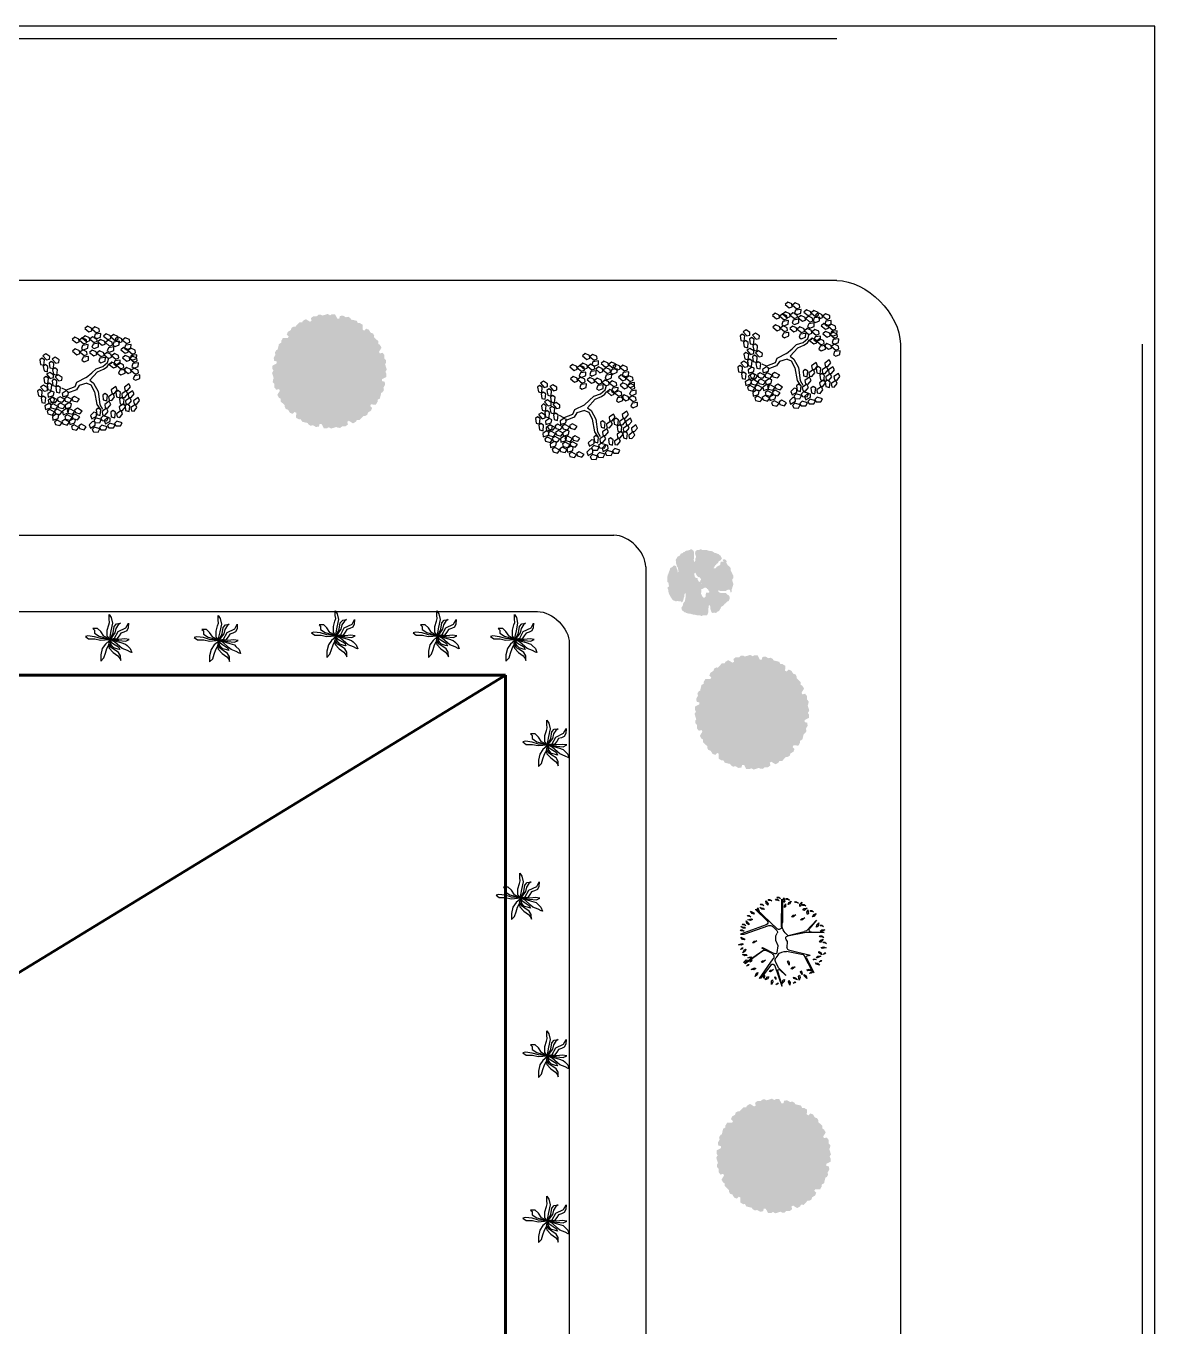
# Model space of a CAD drawing. Header units: millimetres. Extents: x -273369 to 399464, y -35443 to 194245.
# Drawn here: x -163103 to -145369, y 32116 to 52557 of the extents above; entities that cross this region are included whole.
import ezdxf

# ---------------------------------------------------------------- set-up
doc = ezdxf.new("R2010")
doc.units = ezdxf.units.MM
doc.linetypes.add('ACAD_ISO02W100', pattern=[15, 12, -3])
doc.layers.add('TREES', color=3, linetype='Continuous')

# ---------------------------------------------------------------- blocks, each defined once
blk = doc.blocks.new('R_TREE13')
at = {"layer": 'TREES', "color": 3}
for p, q in [((-577, 1185), (-609, 1159)), ((-575, 1160), (-577, 1185)), ((-331, 1155), (-407, 1192)), ((-407, 1192), (-341, 1098)), ((-390, 1229), (-343, 1279)), ((-377, 1278), (-390, 1229)), ((-345, 1304), (-377, 1278)), ((-343, 1279), (-345, 1304)), ((-197, 1314), (-209, 1201)), ((-209, 1201), (-182, 1170)), ((-164, 1237), (-197, 1314)), ((-182, 1170), (-164, 1237)), ((-18, 1279), (-61, 1330)), ((-61, 1330), (-45, 1241)), ((-45, 1241), (-16, 1223)), ((66, 1231), (-22, 1158)), ((-16, 1223), (-18, 1279)), ((36, 1153), (66, 1231)), ((171, 1185), (117, 1250)), ((117, 1250), (138, 1137)), ((174, 1116), (171, 1185)), ((282, 874), (269, 1263)), ((269, 1263), (269, 710)), ((359, 1276), (301, 1178)), ((314, 1138), (357, 1192)), ((357, 1192), (359, 1276)), ((497, 1186), (454, 1238)), ((454, 1238), (471, 1148)), ((499, 1130), (497, 1186)), ((-973, 812), (-925, 861)), ((-960, 860), (-973, 812)), ((-927, 886), (-960, 860)), ((-939, 940), (-948, 923)), ((-948, 923), (-425, 655)), ((-493, 719), (-939, 940)), ((-925, 861), (-927, 886)), ((-881, 876), (-886, 762)), ((-844, 801), (-881, 876)), ((-857, 733), (-844, 801)), ((-659, 1066), (-719, 1123)), ((-719, 1123), (-685, 1015)), ((-685, 1015), (-647, 998)), ((-647, 998), (-659, 1066)), ((-622, 1111), (-575, 1160)), ((-609, 1159), (-622, 1111)), ((-549, 1013), (-558, 945)), ((-558, 945), (-542, 926)), ((-531, 966), (-549, 1013)), ((-542, 926), (-531, 966)), ((-445, 1154), (-496, 1052)), ((-496, 1052), (-481, 1013)), ((-481, 1013), (-441, 1070)), ((-441, 1070), (-445, 1154)), ((-415, 833), (-435, 808)), ((-435, 808), (-428, 769)), ((-249, 180), (-415, 833)), ((-341, 1098), (-300, 1093)), ((-300, 1093), (-331, 1155)), ((-22, 1158), (-23, 1117)), ((-23, 1117), (36, 1153)), ((138, 1137), (174, 1116)), ((301, 1178), (314, 1138)), ((327, 719), (646, 1029)), ((646, 1029), (405, 821)), ((455, 1062), (436, 1025)), ((436, 1025), (505, 1034)), ((565, 1093), (455, 1062)), ((471, 1148), (499, 1130)), ((505, 1034), (565, 1093)), ((758, 949), (753, 908)), ((753, 908), (815, 940)), ((850, 1016), (758, 949)), ((815, 940), (850, 1016)), ((940, 887), (898, 939)), ((898, 939), (914, 849)), ((914, 849), (943, 832)), ((943, 832), (940, 887)), ((-1091, 529), (-1169, 498)), ((-1169, 498), (-1055, 484)), ((-1101, 391), (-1166, 444)), ((-1166, 444), (-1125, 338)), ((-1040, 708), (-1119, 736)), ((-1119, 736), (-1044, 651)), ((-1024, 511), (-1091, 529)), ((-1055, 484), (-1024, 511)), ((-1044, 651), (-1002, 651)), ((-1002, 651), (-1040, 708)), ((-998, 587), (-920, 539)), ((-931, 584), (-998, 587)), ((-888, 549), (-931, 584)), ((-920, 539), (-888, 549)), ((-886, 762), (-857, 733)), ((-401, 623), (-307, 119)), ((269, 710), (159, 141)), ((184, 161), (306, 655)), ((715, 670), (646, 579)), ((646, 579), (654, 538)), ((654, 538), (703, 587)), ((703, 587), (715, 670)), ((812, 401), (743, 310)), ((800, 318), (812, 401)), ((851, 781), (819, 755)), ((819, 755), (886, 735)), ((964, 764), (851, 781)), ((886, 735), (964, 764)), ((1012, 739), (943, 648)), ((943, 648), (951, 607)), ((951, 607), (1000, 656)), ((1000, 656), (1012, 739)), ((1082, 555), (1061, 519)), ((1061, 519), (1130, 523)), ((1121, 650), (1078, 702)), ((1078, 702), (1095, 612)), ((1194, 577), (1082, 555)), ((1095, 612), (1123, 595)), ((1123, 595), (1121, 650)), ((1130, 523), (1194, 577)), ((1208, 423), (1166, 475)), ((1166, 475), (1182, 385)), ((1211, 368), (1208, 423)), ((-1244, 227), (-1327, 220)), ((-1327, 220), (-1223, 173)), ((-1217, 43), (-1275, -18)), ((-1275, -18), (-1166, 15)), ((-1266, 317), (-1219, 367)), ((-1254, 366), (-1266, 317)), ((-1221, 391), (-1254, 366)), ((-1185, 189), (-1244, 227)), ((-1223, 173), (-1185, 189)), ((-1219, 367), (-1221, 391)), ((-1149, 53), (-1217, 43)), ((-1166, 15), (-1149, 53)), ((-1125, 338), (-1086, 323)), ((-1086, 323), (-1101, 391)), ((-861, -84), (-1032, 100)), ((-1032, 100), (-1019, 100)), ((-1019, 100), (-797, -126)), ((-770, 380), (-839, 289)), ((-839, 289), (-831, 248)), ((-831, 248), (-782, 297)), ((-782, 297), (-770, 380)), ((-639, 199), (-723, 193)), ((-723, 193), (-619, 146)), ((-581, 162), (-639, 199)), ((-619, 146), (-581, 162)), ((-5, 131), (-181, 127)), ((61, 100), (-5, 131)), ((96, 99), (130, 98)), ((743, 310), (751, 269)), ((751, 269), (800, 318)), ((1052, 80), (1032, 53)), ((1032, 53), (1087, 50)), ((1143, 87), (1052, 80)), ((1087, 50), (1143, 87)), ((1129, 204), (1120, 164)), ((1120, 164), (1184, 188)), ((1229, 259), (1129, 204)), ((1182, 385), (1211, 368)), ((1184, 188), (1229, 259)), ((1218, 62), (1184, 38)), ((1184, 38), (1249, 13)), ((1329, 37), (1218, 62)), ((1249, 13), (1329, 37)), ((1301, 150), (1259, 202)), ((1259, 202), (1275, 112)), ((1275, 112), (1303, 95)), ((1303, 95), (1301, 150)), ((-1359, -26), (-1337, -13)), ((-737, -234), (-1359, -26)), ((-1337, -13), (-855, -161)), ((-1308, -204), (-1260, -154)), ((-1295, -155), (-1308, -204)), ((-1234, -296), (-1307, -336)), ((-1307, -336), (-1193, -337)), ((-1262, -129), (-1295, -155)), ((-1260, -154), (-1262, -129)), ((-1165, -307), (-1234, -296)), ((-1193, -337), (-1165, -307)), ((-1099, -205), (-1149, -208)), ((-1149, -208), (-1088, -238)), ((-1124, -699), (-526, -285)), ((-717, -365), (-1108, -662)), ((-1065, -228), (-1099, -205)), ((-1088, -238), (-1065, -228)), ((-853, -283), (-922, -374)), ((-922, -374), (-914, -415)), ((-914, -415), (-865, -366)), ((-865, -366), (-853, -283)), ((-855, -161), (-849, -121)), ((-797, -126), (-603, -217)), ((-414, -147), (-494, -205)), ((-367, -324), (-269, -501)), ((-183, -615), (-366, -258)), ((-342, -168), (-337, -165)), ((-337, -165), (-133, -139)), ((-133, -139), (30, -206)), ((30, -206), (168, -206)), ((168, -206), (252, -166)), ((330, -180), (456, -303)), ((979, -799), (385, -163)), ((436, -38), (1280, -25)), ((1275, -4), (576, -8)), ((1276, -386), (1233, -334)), ((1233, -334), (1249, -424)), ((1281, -159), (1238, -107)), ((1238, -107), (1254, -197)), ((1254, -197), (1283, -215)), ((1280, -25), (1275, -4)), ((1278, -441), (1276, -386)), ((1283, -215), (1281, -159)), ((1348, -118), (1305, -66)), ((1305, -66), (1321, -156)), ((1321, -156), (1350, -173)), ((1350, -173), (1348, -118)), ((-1134, -454), (-1163, -532)), ((-1163, -532), (-1077, -458)), ((-1076, -416), (-1134, -454)), ((-1108, -662), (-1124, -699)), ((-1038, -554), (-1121, -567)), ((-1121, -567), (-1015, -607)), ((-1077, -458), (-1076, -416)), ((-1012, -770), (-1063, -836)), ((-978, -588), (-1038, -554)), ((-1015, -607), (-978, -588)), ((-945, -751), (-1012, -770)), ((-958, -791), (-945, -751)), ((-273, -578), (-678, -1139)), ((-647, -1139), (-250, -575)), ((-570, -525), (-639, -615)), ((-639, -615), (-631, -656)), ((-631, -656), (-582, -608)), ((-582, -608), (-570, -525)), ((-228, -577), (-198, -630)), ((-198, -630), (-183, -615)), ((24, -787), (-45, -878)), ((12, -870), (24, -787)), ((506, -499), (221, -1281)), ((225, -1166), (483, -418)), ((628, -471), (968, -824)), ((912, -713), (876, -733)), ((876, -733), (937, -764)), ((1020, -750), (912, -713)), ((937, -764), (1020, -750)), ((975, -562), (977, -631)), ((1010, -584), (975, -562)), ((977, -631), (1029, -697)), ((1029, -697), (1010, -584)), ((1094, -576), (1110, -666)), ((1136, -628), (1094, -576)), ((1141, -443), (1101, -452)), ((1101, -452), (1150, -500)), ((1110, -666), (1138, -683)), ((1138, -683), (1136, -628)), ((1233, -511), (1141, -443)), ((1150, -500), (1233, -511)), ((1249, -424), (1278, -441)), ((-1063, -836), (-958, -791)), ((-819, -815), (-857, -873)), ((-857, -873), (-851, -957)), ((-851, -957), (-803, -853)), ((-803, -853), (-819, -815)), ((-746, -1095), (-698, -1045)), ((-733, -1046), (-746, -1095)), ((-700, -1021), (-733, -1046)), ((-698, -1045), (-700, -1021)), ((-678, -1139), (-647, -1139)), ((-636, -1194), (-559, -1109)), ((-616, -1112), (-636, -1194)), ((-594, -951), (-625, -991)), ((-625, -991), (-562, -965)), ((-563, -1068), (-616, -1112)), ((-554, -941), (-594, -951)), ((-559, -1109), (-563, -1068)), ((-562, -965), (-554, -941)), ((-473, -944), (-504, -990)), ((-504, -990), (-500, -1057)), ((-500, -1057), (-461, -975)), ((-461, -975), (-473, -944)), ((-422, -1075), (-433, -1144)), ((-433, -1144), (-394, -1218)), ((-391, -1104), (-422, -1075)), ((-394, -1218), (-391, -1104)), ((-294, -1140), (-340, -1210)), ((-340, -1210), (-239, -1157)), ((-229, -1117), (-294, -1140)), ((-239, -1157), (-229, -1117)), ((-45, -878), (-37, -919)), ((-37, -919), (12, -870)), ((47, -1151), (64, -1218)), ((86, -1165), (47, -1151)), ((130, -1270), (86, -1165)), ((221, -1281), (225, -1166)), ((353, -1226), (310, -1174)), ((310, -1174), (326, -1264)), ((406, -1130), (403, -1199)), ((440, -1155), (406, -1130)), ((451, -1268), (440, -1155)), ((528, -1169), (485, -1117)), ((485, -1117), (502, -1207)), ((547, -1026), (506, -1030)), ((506, -1030), (549, -1084)), ((530, -1225), (528, -1169)), ((631, -1104), (547, -1026)), ((549, -1084), (631, -1104)), ((666, -914), (639, -978)), ((639, -978), (660, -1059)), ((660, -1059), (689, -949)), ((689, -949), (666, -914)), ((791, -1015), (748, -963)), ((748, -963), (765, -1053)), ((765, -1053), (793, -1070)), ((793, -1070), (791, -1015)), ((826, -865), (851, -929)), ((866, -873), (826, -865)), ((851, -929), (922, -973)), ((922, -973), (866, -873)), ((968, -824), (979, -799)), ((-240, -1281), (-193, -1231)), ((-228, -1232), (-240, -1281)), ((-195, -1206), (-228, -1232)), ((-193, -1231), (-195, -1206)), ((-85, -1202), (-116, -1264)), ((-116, -1264), (-100, -1346)), ((-100, -1346), (-64, -1238)), ((-64, -1238), (-85, -1202)), ((64, -1218), (130, -1270)), ((326, -1264), (355, -1281)), ((355, -1281), (353, -1226)), ((403, -1199), (451, -1268)), ((502, -1207), (530, -1225))]:
    blk.add_line(p, q, dxfattribs=at)
for centre, radius, start, end in [((356, 877), 74.2, 181.8634, 310.8225), ((-473, 760), 45.5, 243.64, 10.6014), ((-446, 614), 45.5, 10.6014, 62.8786), ((379, 666), 74.2, 134.2448, 188.0202), ((-569, 70), 267, 305.6088, 10.6014), ((-182, 197), 69.3, 194.2079, 271.0805), ((80, 142), 45.5, 245.2333, 290.9483), ((113, 140), 45.5, 290.9483, 1.3032), ((501, 356), 372, 211.6861, 281.6811), ((-894, -115), 45.5, 351.8668, 43.0362), ((-761, -305), 74.2, 305.6088, 71.5971), ((-559, -115), 111, 246.551, 305.6088), ((-464, -377), 111, 28.8202, 123.7178), ((-304, -226), 69.3, 123.3556, 207.1442), ((281, -229), 69.3, 45.654, 114.8963), ((439, -112), 74.2, 91.721, 223.4992), ((378, -382), 111, 341.1475, 45.654), ((-334, -537), 74.2, 322.3062, 28.8202), ((-239, -584), 13.6, 28.8202, 142.9276), ((576, -524), 74.2, 45.654, 159.9847)]:
    blk.add_arc(centre, radius, start, end, dxfattribs=at)
blk = doc.blocks.new('R_TREE9')
at = {"layer": 'TREES', "color": 3}
for p, q in [((-707, 879), (-583, 895)), ((-699, 992), (-617, 1059)), ((-690, 932), (-699, 992)), ((-618, 922), (-690, 932)), ((-545, 1024), (-618, 922)), ((-617, 1059), (-545, 1024)), ((-583, 895), (-540, 835)), ((-547, 867), (-465, 934)), ((-540, 1054), (-459, 1120)), ((-532, 993), (-540, 1054)), ((-460, 983), (-532, 993)), ((-393, 899), (-466, 797)), ((-465, 934), (-393, 899)), ((-386, 1085), (-460, 983)), ((-459, 1120), (-386, 1085)), ((-388, 928), (-307, 995)), ((-380, 868), (-388, 928)), ((-235, 960), (-308, 858)), ((-307, 995), (-235, 960)), ((-231, 847), (-149, 914)), ((-149, 914), (-77, 878)), ((3, 1024), (43, 1121)), ((39, 974), (3, 1024)), ((108, 1000), (39, 974)), ((43, 1121), (124, 1124)), ((124, 1124), (108, 1000)), ((143, 1027), (171, 1094)), ((222, 930), (143, 1027)), ((161, 858), (189, 926)), ((171, 1094), (232, 1087)), ((189, 926), (250, 918)), ((275, 991), (222, 930)), ((232, 1087), (275, 991)), ((250, 918), (294, 822)), ((278, 993), (318, 1090)), ((314, 943), (278, 993)), ((382, 969), (314, 943)), ((318, 1090), (399, 1093)), ((399, 1093), (382, 969)), ((418, 996), (445, 1063)), ((497, 899), (418, 996)), ((436, 827), (464, 895)), ((445, 1063), (506, 1056)), ((459, 955), (499, 1052)), ((495, 906), (459, 955)), ((464, 895), (525, 887)), ((563, 931), (495, 906)), ((550, 960), (497, 899)), ((499, 1052), (580, 1055)), ((506, 1056), (550, 960)), ((525, 887), (568, 791)), ((580, 1055), (563, 931)), ((599, 958), (626, 1026)), ((678, 861), (599, 958)), ((626, 1026), (687, 1018)), ((731, 922), (678, 861)), ((687, 1018), (731, 922)), ((698, 824), (739, 921)), ((739, 921), (819, 924)), ((819, 924), (803, 800)), ((838, 827), (866, 894)), ((866, 894), (927, 887)), ((-1032, 688), (-960, 724)), ((-1028, 582), (-1032, 688)), ((-923, 604), (-975, 552)), ((-960, 724), (-923, 604)), ((-839, 667), (-757, 734)), ((-830, 606), (-839, 667)), ((-758, 597), (-830, 606)), ((-685, 698), (-758, 597)), ((-757, 734), (-685, 698)), ((-683, 802), (-707, 879)), ((-579, 788), (-683, 802)), ((-681, 728), (-599, 795)), ((-672, 667), (-681, 728)), ((-600, 658), (-672, 667)), ((-527, 760), (-600, 658)), ((-599, 795), (-527, 760)), ((-540, 835), (-579, 788)), ((-555, 754), (-431, 769)), ((-532, 676), (-555, 754)), ((-538, 807), (-547, 867)), ((-466, 797), (-538, 807)), ((-427, 662), (-532, 676)), ((-431, 769), (-388, 710)), ((-388, 710), (-427, 662)), ((-397, 672), (-273, 688)), ((-374, 595), (-397, 672)), ((-389, 786), (-307, 853)), ((-381, 725), (-389, 786)), ((-308, 716), (-381, 725)), ((-308, 858), (-380, 868)), ((-269, 581), (-374, 595)), ((-235, 817), (-308, 716)), ((-307, 853), (-235, 817)), ((-295, 547), (-214, 613)), ((-273, 688), (-231, 629)), ((-231, 629), (-269, 581)), ((-223, 786), (-231, 847)), ((-150, 777), (-223, 786)), ((-214, 613), (-141, 578)), ((-77, 878), (-150, 777)), ((126, 692), (166, 790)), ((162, 643), (126, 692)), ((241, 761), (161, 858)), ((230, 669), (162, 643)), ((166, 790), (247, 793)), ((247, 793), (230, 669)), ((294, 822), (241, 761)), ((266, 695), (294, 763)), ((345, 598), (266, 695)), ((284, 527), (312, 594)), ((294, 763), (354, 755)), ((312, 594), (373, 587)), ((342, 580), (382, 677)), ((398, 659), (345, 598)), ((354, 755), (398, 659)), ((382, 677), (463, 680)), ((516, 730), (436, 827)), ((463, 680), (446, 556)), ((482, 582), (510, 650)), ((510, 650), (570, 643)), ((568, 791), (516, 730)), ((570, 643), (614, 547)), ((617, 789), (645, 857)), ((697, 693), (617, 789)), ((645, 857), (706, 849)), ((749, 754), (697, 693)), ((734, 774), (698, 824)), ((706, 849), (749, 754)), ((803, 800), (734, 774)), ((768, 561), (809, 658)), ((809, 658), (889, 661)), ((918, 730), (838, 827)), ((857, 658), (885, 726)), ((936, 561), (857, 658)), ((889, 661), (873, 537)), ((885, 726), (945, 718)), ((908, 564), (936, 631)), ((970, 791), (918, 730)), ((927, 887), (970, 791)), ((936, 631), (997, 624)), ((989, 622), (936, 561)), ((945, 718), (989, 622)), ((997, 624), (1040, 528)), ((-1125, 343), (-1053, 380)), ((-1121, 238), (-1125, 343)), ((-1079, 525), (-1007, 561)), ((-1075, 419), (-1079, 525)), ((-1021, 389), (-1075, 419)), ((-1053, 380), (-1016, 260)), ((-975, 552), (-1028, 582)), ((-970, 441), (-1021, 389)), ((-1007, 561), (-970, 441)), ((-989, 344), (-927, 453)), ((-914, 316), (-989, 344)), ((-927, 453), (-854, 450)), ((-915, 375), (-843, 411)), ((-911, 269), (-915, 375)), ((-839, 391), (-914, 316)), ((-854, 450), (-839, 391)), ((-847, 553), (-723, 569)), ((-824, 476), (-847, 553)), ((-843, 411), (-806, 291)), ((-719, 462), (-824, 476)), ((-786, 335), (-705, 402)), ((-778, 275), (-786, 335)), ((-723, 569), (-681, 510)), ((-681, 510), (-719, 462)), ((-705, 402), (-632, 367)), ((-632, 367), (-705, 265)), ((-628, 396), (-547, 463)), ((-620, 336), (-628, 396)), ((-547, 326), (-620, 336)), ((-547, 463), (-474, 428)), ((-474, 428), (-547, 326)), ((-462, 372), (-338, 388)), ((-438, 295), (-462, 372)), ((-453, 485), (-372, 552)), ((-445, 425), (-453, 485)), ((-372, 415), (-445, 425)), ((-372, 552), (-299, 517)), ((-299, 517), (-372, 415)), ((-338, 388), (-295, 328)), ((-295, 328), (-334, 281)), ((-287, 486), (-295, 547)), ((-214, 476), (-287, 486)), ((-141, 578), (-214, 476)), ((197, 164), (256, 302)), ((256, 302), (308, 383)), ((364, 430), (284, 527)), ((308, 383), (367, 421)), ((320, 283), (408, 389)), ((378, 530), (342, 580)), ((416, 491), (364, 430)), ((367, 421), (390, 489)), ((373, 587), (416, 491)), ((446, 556), (378, 530)), ((400, 242), (441, 339)), ((408, 389), (507, 421)), ((441, 339), (521, 342)), ((561, 486), (482, 582)), ((500, 414), (528, 482)), ((580, 317), (500, 414)), ((521, 342), (505, 218)), ((528, 482), (589, 474)), ((540, 244), (568, 312)), ((614, 547), (561, 486)), ((568, 312), (629, 305)), ((632, 378), (580, 317)), ((589, 474), (632, 378)), ((629, 305), (672, 209)), ((640, 436), (680, 533)), ((676, 386), (640, 436)), ((744, 412), (676, 386)), ((680, 533), (761, 536)), ((761, 536), (744, 412)), ((804, 511), (768, 561)), ((780, 439), (808, 506)), ((859, 342), (780, 439)), ((798, 270), (826, 338)), ((873, 537), (804, 511)), ((808, 506), (868, 499)), ((826, 338), (887, 330)), ((912, 403), (859, 342)), ((868, 499), (912, 403)), ((887, 330), (930, 234)), ((988, 467), (908, 564)), ((927, 395), (955, 463)), ((1006, 298), (927, 395)), ((955, 463), (1015, 455)), ((1040, 528), (988, 467)), ((1059, 359), (1006, 298)), ((1015, 455), (1059, 359)), ((-1172, 180), (-1100, 217)), ((-1168, 75), (-1172, 180)), ((-1115, 45), (-1168, 75)), ((-1068, 208), (-1121, 238)), ((-1063, 97), (-1115, 45)), ((-1100, 217), (-1063, 97)), ((-1083, 0), (-1020, 108)), ((-1016, 260), (-1068, 208)), ((-1020, 108), (-947, 106)), ((-933, 47), (-1007, -28)), ((-962, 212), (-890, 248)), ((-958, 106), (-962, 212)), ((-905, 76), (-958, 106)), ((-947, 106), (-933, 47)), ((-858, 239), (-911, 269)), ((-853, 128), (-905, 76)), ((-890, 248), (-853, 128)), ((-873, 31), (-810, 140)), ((-797, 3), (-873, 31)), ((-806, 291), (-858, 239)), ((-810, 140), (-737, 137)), ((-723, 78), (-797, 3)), ((-795, 222), (-671, 238)), ((-771, 145), (-795, 222)), ((-705, 265), (-778, 275)), ((-667, 131), (-771, 145)), ((-737, 137), (-723, 78)), ((-671, 238), (-628, 178)), ((-628, 178), (-667, 131)), ((-545, 145), (-656, 220)), ((-545, 214), (-650, 277)), ((-253, 177), (-545, 214)), ((-258, 95), (-545, 145)), ((-334, 281), (-438, 295)), ((-101, 14), (-258, 95)), ((-60, 70), (-253, 177)), ((-60, -80), (-101, 14)), ((4, -11), (-60, 70)), ((4, -11), (197, 164)), ((63, -93), (174, 33)), ((174, 33), (267, 133)), ((267, 133), (320, 283)), ((436, 192), (400, 242)), ((505, 218), (436, 192)), ((620, 148), (540, 244)), ((559, 76), (587, 144)), ((638, -21), (559, 76)), ((587, 144), (647, 136)), ((672, 209), (620, 148)), ((691, 40), (638, -21)), ((647, 136), (691, 40)), ((722, 85), (762, 183)), ((757, 36), (722, 85)), ((826, 61), (757, 36)), ((762, 183), (843, 186)), ((878, 173), (798, 270)), ((843, 186), (826, 61)), ((861, 88), (889, 156)), ((941, -9), (861, 88)), ((930, 234), (878, 173)), ((889, 156), (950, 148)), ((994, 52), (941, -9)), ((944, 135), (984, 233)), ((979, 86), (944, 135)), ((950, 148), (994, 52)), ((1048, 111), (979, 86)), ((984, 233), (1065, 236)), ((1065, 236), (1048, 111)), ((1083, 138), (1111, 206)), ((1163, 41), (1083, 138)), ((1102, -31), (1130, 37)), ((1111, 206), (1172, 198)), ((1130, 37), (1191, 30)), ((1216, 102), (1163, 41)), ((1172, 198), (1216, 102)), ((1191, 30), (1234, -66)), ((-1131, -311), (-1068, -261)), ((-1119, -142), (-1057, -91)), ((-1093, -244), (-1119, -142)), ((-1035, -262), (-1093, -244)), ((-1007, -28), (-1083, 0)), ((-1068, -261), (-1007, -370)), ((-1057, -91), (-996, -201)), ((-996, -201), (-1035, -262)), ((-892, -292), (-829, -241)), ((-866, -394), (-892, -292)), ((-829, -241), (-768, -351)), ((-757, -236), (-695, -185)), ((-731, -338), (-757, -236)), ((-695, -185), (-633, -294)), ((-633, -294), (-673, -356)), ((-489, -299), (-426, -248)), ((-426, -248), (-365, -357)), ((-112, -255), (-212, -318)), ((-60, -80), (-112, -255)), ((63, -93), (-48, -312)), ((424, -140), (464, -43)), ((460, -190), (424, -140)), ((528, -164), (460, -190)), ((464, -43), (545, -40)), ((545, -40), (528, -164)), ((564, -137), (591, -70)), ((643, -234), (564, -137)), ((582, -306), (610, -238)), ((591, -70), (652, -77)), ((610, -238), (671, -246)), ((696, -173), (643, -234)), ((652, -77), (696, -173)), ((671, -246), (714, -342)), ((692, -153), (733, -55)), ((728, -202), (692, -153)), ((797, -176), (728, -202)), ((733, -55), (813, -52)), ((813, -52), (797, -176)), ((832, -150), (860, -82)), ((912, -247), (832, -150)), ((851, -318), (879, -251)), ((860, -82), (921, -90)), ((879, -251), (939, -258)), ((880, -81), (908, -13)), ((959, -177), (880, -81)), ((908, -13), (969, -20)), ((964, -186), (912, -247)), ((921, -90), (964, -186)), ((939, -258), (983, -354)), ((1012, -116), (959, -177)), ((969, -20), (1012, -116)), ((1181, -127), (1102, -31)), ((1234, -66), (1181, -127)), ((-1105, -413), (-1131, -311)), ((-1046, -431), (-1105, -413)), ((-1007, -370), (-1046, -431)), ((-1014, -524), (-952, -473)), ((-988, -626), (-1014, -524)), ((-1005, -469), (-967, -350)), ((-926, -480), (-1005, -469)), ((-967, -350), (-895, -336)), ((-952, -473), (-890, -582)), ((-890, -582), (-930, -644)), ((-869, -392), (-926, -480)), ((-903, -461), (-840, -411)), ((-877, -563), (-903, -461)), ((-895, -336), (-869, -392)), ((-819, -582), (-877, -563)), ((-807, -412), (-866, -394)), ((-840, -411), (-779, -520)), ((-779, -520), (-819, -582)), ((-768, -351), (-807, -412)), ((-778, -619), (-740, -500)), ((-769, -405), (-706, -354)), ((-743, -507), (-769, -405)), ((-684, -525), (-743, -507)), ((-740, -500), (-668, -487)), ((-673, -356), (-731, -338)), ((-706, -354), (-645, -464)), ((-641, -542), (-698, -630)), ((-645, -464), (-684, -525)), ((-668, -487), (-641, -542)), ((-643, -563), (-605, -444)), ((-564, -574), (-643, -563)), ((-641, -618), (-578, -567)), ((-605, -444), (-533, -430)), ((-578, -567), (-517, -676)), ((-507, -485), (-564, -574)), ((-533, -430), (-507, -485)), ((-500, -468), (-437, -417)), ((-474, -570), (-500, -468)), ((-494, -630), (-432, -579)), ((-463, -401), (-489, -299)), ((-416, -588), (-474, -570)), ((-404, -419), (-463, -401)), ((-437, -417), (-376, -526)), ((-432, -579), (-371, -689)), ((-376, -526), (-416, -588)), ((-365, -357), (-404, -419)), ((-375, -626), (-337, -506)), ((-337, -506), (-265, -493)), ((-238, -548), (-295, -637)), ((-212, -318), (-293, -518)), ((-265, -493), (-238, -548)), ((-147, -355), (-223, -549)), ((-223, -549), (-177, -650)), ((-48, -312), (-147, -355)), ((662, -403), (582, -306)), ((714, -342), (662, -403)), ((930, -415), (851, -318)), ((983, -354), (930, -415)), ((-1026, -693), (-963, -642)), ((-1000, -795), (-1026, -693)), ((-941, -813), (-1000, -795)), ((-930, -644), (-988, -626)), ((-963, -642), (-902, -752)), ((-902, -752), (-941, -813)), ((-900, -851), (-862, -732)), ((-821, -862), (-900, -851)), ((-862, -732), (-790, -718)), ((-764, -773), (-821, -862)), ((-790, -718), (-764, -773)), ((-786, -862), (-724, -811)), ((-760, -964), (-786, -862)), ((-698, -630), (-778, -619)), ((-775, -693), (-712, -642)), ((-749, -795), (-775, -693)), ((-690, -813), (-749, -795)), ((-724, -811), (-662, -920)), ((-712, -642), (-651, -751)), ((-651, -751), (-690, -813)), ((-652, -787), (-589, -736)), ((-626, -889), (-652, -787)), ((-614, -720), (-641, -618)), ((-556, -738), (-614, -720)), ((-589, -736), (-528, -845)), ((-528, -845), (-567, -907)), ((-517, -676), (-556, -738)), ((-527, -945), (-488, -825)), ((-506, -799), (-443, -749)), ((-480, -901), (-506, -799)), ((-468, -732), (-494, -630)), ((-488, -825), (-417, -812)), ((-410, -750), (-468, -732)), ((-390, -867), (-447, -956)), ((-443, -749), (-382, -858)), ((-382, -858), (-421, -920)), ((-417, -812), (-390, -867)), ((-371, -689), (-410, -750)), ((-380, -957), (-342, -838)), ((-295, -637), (-375, -626)), ((-342, -838), (-270, -825)), ((-244, -880), (-301, -968)), ((-285, -692), (-161, -680)), ((-264, -770), (-285, -692)), ((-270, -825), (-244, -880)), ((-160, -787), (-264, -770)), ((-227, -886), (-102, -874)), ((-206, -964), (-227, -886)), ((-161, -680), (-120, -741)), ((-120, -741), (-160, -787)), ((-135, -771), (-10, -759)), ((-114, -849), (-135, -771)), ((-10, -866), (-114, -849)), ((-102, -874), (-62, -935)), ((-13, -715), (4, -644)), ((81, -798), (-13, -715)), ((-10, -759), (30, -820)), ((30, -820), (-10, -866)), ((4, -644), (65, -642)), ((46, -909), (63, -838)), ((63, -838), (124, -836)), ((65, -642), (124, -729)), ((124, -729), (81, -798)), ((118, -761), (242, -749)), ((139, -839), (118, -761)), ((124, -836), (182, -923)), ((243, -856), (139, -839)), ((242, -749), (283, -810)), ((283, -810), (243, -856)), ((268, -840), (393, -828)), ((289, -918), (268, -840)), ((390, -784), (407, -712)), ((484, -867), (390, -784)), ((393, -828), (433, -889)), ((407, -712), (468, -710)), ((468, -710), (527, -798)), ((527, -798), (484, -867)), ((-702, -982), (-760, -964)), ((-662, -920), (-702, -982)), ((-661, -1020), (-623, -901)), ((-581, -1031), (-661, -1020)), ((-567, -907), (-626, -889)), ((-623, -901), (-551, -887)), ((-524, -942), (-581, -1031)), ((-551, -887), (-524, -942)), ((-447, -956), (-527, -945)), ((-519, -1024), (-394, -1012)), ((-498, -1102), (-519, -1024)), ((-394, -1119), (-498, -1102)), ((-421, -920), (-480, -901)), ((-394, -1012), (-354, -1073)), ((-354, -1073), (-394, -1119)), ((-301, -968), (-380, -957)), ((-369, -1103), (-244, -1091)), ((-348, -1181), (-369, -1103)), ((-244, -1198), (-348, -1181)), ((-246, -1047), (-229, -975)), ((-153, -1130), (-246, -1047)), ((-244, -1091), (-204, -1152)), ((-204, -1152), (-244, -1198)), ((-229, -975), (-168, -973)), ((-102, -981), (-206, -964)), ((-168, -973), (-110, -1061)), ((-110, -1061), (-153, -1130)), ((-62, -935), (-102, -981)), ((-77, -965), (48, -953)), ((-56, -1043), (-77, -965)), ((48, -1060), (-56, -1043)), ((139, -992), (46, -909)), ((48, -953), (89, -1014)), ((89, -1014), (48, -1060)), ((182, -923), (139, -992)), ((194, -974), (318, -962)), ((215, -1052), (194, -974)), ((319, -1069), (215, -1052)), ((393, -935), (289, -918)), ((318, -962), (359, -1023)), ((359, -1023), (319, -1069)), ((344, -1053), (469, -1041)), ((365, -1130), (344, -1053)), ((469, -1148), (365, -1130)), ((433, -889), (393, -935)), ((466, -996), (483, -925)), ((560, -1079), (466, -996)), ((469, -1041), (509, -1102)), ((509, -1102), (469, -1148)), ((483, -925), (544, -923)), ((544, -923), (603, -1011)), ((603, -1011), (560, -1079))]:
    blk.add_line(p, q, dxfattribs=at)
blk = doc.blocks.new('R_TREE8')
at = {"layer": 'TREES', "color": 3}
for p, q in [((-694, 461), (-793, 655)), ((-793, 655), (-781, 455)), ((-308, 624), (-466, 649)), ((-466, 649), (-378, 580)), ((-378, 580), (-279, 436)), ((-209, 517), (-308, 624)), ((-86, 880), (-139, 649)), ((-139, 649), (-74, 336)), ((-4, 1005), (-86, 880)), ((-22, 686), (-4, 818)), ((13, 580), (-22, 686)), ((-4, 818), (-4, 1005)), ((72, 367), (13, 580)), ((-822, -15), (-647, 4)), ((-781, 455), (-723, 336)), ((-723, 336), (-606, 279)), ((-372, 304), (-694, 461)), ((-647, 4), (-407, -15)), ((-606, 279), (-483, 242)), ((-483, 242), (-413, 129)), ((-413, 129), (-326, 10)), ((-226, 35), (-372, 304)), ((-326, 10), (-40, -12)), ((-279, 436), (-238, 254)), ((-238, 254), (-40, -12)), ((-40, -12), (-226, 35)), ((-168, 254), (-209, 517)), ((-40, -12), (-168, 254)), ((-74, 336), (-28, 110)), ((-40, -12), (72, 117)), ((405, 115), (-40, -12)), ((-40, -12), (214, 115)), ((-28, 110), (-40, -12)), ((-40, -12), (340, 17)), ((72, 117), (72, 367)), ((214, 115), (341, 305)), ((340, 17), (597, 98)), ((341, 305), (468, 432)), ((580, 4), (352, -46)), ((595, 242), (405, 115)), ((468, 432), (659, 432)), ((837, 4), (580, 4)), ((659, 432), (595, 369)), ((595, 369), (595, 242)), ((597, 98), (872, 135)), ((971, 104), (837, 4)), ((872, 135), (971, 104)), ((-865, -393), (-927, -553)), ((-875, -534), (-752, -472)), ((-738, -266), (-865, -393)), ((-682, -90), (-822, -15)), ((-752, -472), (-536, -384)), ((-675, -203), (-738, -266)), ((-402, -65), (-682, -90)), ((-484, -139), (-675, -203)), ((-536, -384), (-437, -303)), ((-40, -12), (-484, -139)), ((-390, -315), (-442, -434)), ((-442, -434), (-361, -409)), ((-437, -303), (-220, -109)), ((-407, -15), (-40, -12)), ((-40, -12), (-402, -65)), ((-180, -190), (-390, -315)), ((-390, -547), (-215, -434)), ((-361, -409), (-197, -365)), ((-220, -109), (-40, -12)), ((-215, -434), (-98, -353)), ((-197, -365), (-133, -290)), ((-86, -121), (-180, -190)), ((-4, -378), (-168, -547)), ((-133, -290), (-69, -209)), ((-98, -353), (-4, -215)), ((-40, -12), (-86, -121)), ((-69, -209), (-40, -12)), ((352, -46), (-40, -12)), ((-40, -12), (25, -234)), ((-4, -215), (-22, -59)), ((-22, -59), (151, -203)), ((25, -234), (-4, -378)), ((87, -393), (24, -266)), ((151, -584), (87, -393)), ((151, -203), (278, -393)), ((278, -393), (341, -647)), ((-927, -553), (-875, -534)), ((-477, -878), (-472, -691)), ((-442, -791), (-477, -878)), ((-472, -691), (-390, -547)), ((-361, -691), (-442, -791)), ((-168, -547), (-361, -691)), ((214, -774), (151, -584)), ((341, -901), (214, -774)), ((341, -647), (341, -901))]:
    blk.add_line(p, q, dxfattribs=at)

msp = doc.modelspace()

# ---------------------------------------------------------------- hatches: boundary and pattern name
h = msp.add_hatch(color=256)
h.dxf.hatch_style = 1
h.set_gradient(color1=(153, 204, 0), color2=(51, 51, 51), rotation=208, tint=1)
h.paths.add_polyline_path([(-158362.932, 48033.302), (-158327.088, 48011.747), (-158301.998, 48026.774), (-158248.816, 48026.62), (-158212.654, 47959.195), (-158183.71, 47959.195), (-158171.813, 48001.267), (-158126.742, 48007.646), (-158078.035, 47980.899), (-158041.249, 47988.739), (-158007.297, 47967.082), (-157995.847, 47945.65), (-157909.092, 47925.445), (-157888.828, 47888.857), (-157859.585, 47889.325), (-157813.605, 47862.601), (-157816.001, 47786.128), (-157790.935, 47771.655), (-157759.596, 47802.142), (-157717.373, 47785.132), (-157688.566, 47737.615), (-157652.788, 47726.011), (-157634.213, 47690.28), (-157635.012, 47665.994), (-157569.983, 47605.118), (-157570.728, 47563.3), (-157545.169, 47549.084), (-157518.712, 47502.95), (-157559.023, 47437.921), (-157544.551, 47412.854), (-157502.167, 47423.587), (-157474.107, 47387.744), (-157472.917, 47332.189), (-157447.735, 47304.251), (-157449.514, 47264.02), (-157462.349, 47243.388), (-157436.47, 47158.153), (-157458.025, 47122.31), (-157442.998, 47097.219), (-157443.152, 47044.037), (-157510.577, 47007.876), (-157510.577, 46978.931), (-157468.505, 46967.034), (-157462.126, 46921.963), (-157488.873, 46873.257), (-157481.033, 46836.47), (-157502.69, 46802.518), (-157524.122, 46791.068), (-157544.327, 46704.313), (-157580.916, 46684.049), (-157580.447, 46654.807), (-157607.172, 46608.826), (-157683.644, 46611.223), (-157698.117, 46586.156), (-157667.63, 46554.817), (-157684.64, 46512.594), (-157732.157, 46483.787), (-157743.761, 46448.009), (-157779.492, 46429.434), (-157803.778, 46430.234), (-157864.654, 46365.205), (-157906.472, 46365.95), (-157920.688, 46340.391), (-157966.822, 46313.933), (-158031.851, 46354.245), (-158056.918, 46339.772), (-158046.185, 46297.389), (-158082.028, 46269.328), (-158137.583, 46268.139), (-158165.521, 46242.956), (-158205.752, 46244.735), (-158226.385, 46257.57), (-158311.619, 46231.691), (-158347.462, 46253.246), (-158372.553, 46238.219), (-158425.735, 46238.373), (-158461.896, 46305.799), (-158490.841, 46305.799), (-158502.738, 46263.727), (-158547.809, 46257.347), (-158596.516, 46284.094), (-158633.302, 46276.255), (-158667.254, 46297.911), (-158678.704, 46319.343), (-158765.459, 46339.548), (-158785.723, 46376.137), (-158814.965, 46375.668), (-158860.946, 46402.393), (-158858.549, 46478.866), (-158883.616, 46493.338), (-158914.955, 46462.851), (-158957.178, 46479.862), (-158985.985, 46527.379), (-159021.763, 46538.983), (-159040.338, 46574.714), (-159039.538, 46598.999), (-159104.568, 46659.875), (-159103.822, 46701.694), (-159129.381, 46715.909), (-159155.839, 46762.043), (-159115.527, 46827.073), (-159130, 46852.139), (-159172.384, 46841.407), (-159200.444, 46877.249), (-159201.634, 46932.804), (-159226.816, 46960.742), (-159225.037, 47000.974), (-159212.202, 47021.606), (-159238.081, 47106.841), (-159216.526, 47142.684), (-159231.553, 47167.774), (-159231.399, 47220.957), (-159163.973, 47257.118), (-159163.973, 47286.062), (-159206.045, 47297.959), (-159212.425, 47343.03), (-159185.678, 47391.737), (-159193.517, 47428.523), (-159171.861, 47462.475), (-159150.429, 47473.926), (-159130.224, 47560.68), (-159093.635, 47580.944), (-159094.104, 47610.187), (-159067.379, 47656.167), (-158990.906, 47653.771), (-158976.434, 47678.838), (-159006.921, 47710.176), (-158989.91, 47752.399), (-158942.393, 47781.206), (-158930.789, 47816.984), (-158895.058, 47835.559), (-158870.773, 47834.76), (-158809.897, 47899.789), (-158768.078, 47899.044), (-158753.863, 47924.603), (-158707.729, 47951.06), (-158642.7, 47910.749), (-158617.633, 47925.221), (-158628.366, 47967.605), (-158592.523, 47995.665), (-158536.968, 47996.855), (-158509.03, 48022.037), (-158468.798, 48020.258), (-158448.166, 48007.423)])
h = msp.add_hatch(color=256)
h.dxf.hatch_style = 1
h.set_gradient(color1=(63, 127, 79), color2=(0, 153, 0), rotation=147, tint=1)
h.paths.add_polyline_path([(-152348.984, 44310.363), (-152315.367, 44300.788), (-152300.79, 44288.309), (-152284.49, 44279.603), (-152251.078, 44270.086), (-152236.296, 44262.192), (-152219.996, 44257.549), (-152209.365, 44244.2), (-152193.064, 44235.494), (-152188.103, 44222.145), (-152177.472, 44204.734), (-152171.803, 44191.385), (-152182.433, 44173.974), (-152193.064, 44160.625), (-152223.782, 44144.22), (-152230.627, 44125.802), (-152241.966, 44112.454), (-152257.558, 44103.748), (-152263.228, 44090.399), (-152279.529, 44081.693), (-152284.49, 44068.345), (-152302.152, 44039.417), (-152279.529, 44033.522), (-152263.228, 44042.228), (-152257.558, 44055.576), (-152241.966, 44068.345), (-152225.666, 44077.631), (-152209.365, 44081.693), (-152198.734, 44095.042), (-152198.734, 44108.391), (-152188.314, 44140.389), (-152177.472, 44143.214), (-152161.172, 44139.151), (-152144.871, 44143.214), (-152155.502, 44156.562), (-152161.172, 44169.911), (-152144.871, 44178.617), (-152129.279, 44178.617), (-152112.978, 44169.911), (-152102.347, 44156.562), (-152096.678, 44143.214), (-152102.347, 44129.865), (-152096.678, 44112.454), (-152080.377, 44085.756), (-152059.115, 44068.345), (-152042.815, 44050.933), (-152032.184, 44037.584), (-152032.184, 44002.762), (-152027.223, 43989.413), (-152016.592, 43972.001), (-152010.922, 43958.653), (-152005.961, 43941.241), (-151994.621, 43927.893), (-151989.66, 43910.481), (-151989.66, 43897.132), (-151994.621, 43879.721), (-152005.961, 43866.372), (-152005.961, 43835.612), (-151994.621, 43800.789), (-151994.621, 43774.092), (-152000.291, 43756.68), (-152005.961, 43743.332), (-152005.961, 43725.92), (-152016.592, 43712.571), (-152016.592, 43664.4), (-152032.184, 43655.694), (-152037.854, 43669.043), (-152046.014, 43697.682), (-152069.746, 43703.866), (-152118.648, 43677.749), (-152198.734, 43677.749), (-152215.035, 43690.517), (-152230.627, 43690.517), (-152223.088, 43664.058), (-152191.127, 43646.988), (-152134.24, 43646.988), (-152117.939, 43651.051), (-152102.347, 43642.345), (-152091.717, 43628.997), (-152075.416, 43616.228), (-152059.115, 43607.523), (-152048.484, 43578.918), (-152048.484, 43563.414), (-152054.154, 43550.065), (-152059.115, 43532.654), (-152069.746, 43519.305), (-152086.047, 43515.242), (-152102.347, 43501.893), (-152112.978, 43488.545), (-152129.279, 43475.776), (-152150.541, 43449.079), (-152182.225, 43432.157), (-152195.102, 43401.841), (-152204.404, 43387.558), (-152209.365, 43374.21), (-152225.666, 43361.441), (-152241.966, 43356.798), (-152252.597, 43343.45), (-152268.189, 43334.744), (-152292.821, 43341.76), (-152316.382, 43334.744), (-152332.683, 43343.45), (-152338.353, 43356.798), (-152343.314, 43370.147), (-152348.984, 43383.496), (-152353.945, 43400.907), (-152353.945, 43431.667), (-152359.615, 43445.016), (-152365.284, 43462.427), (-152380.876, 43442.849), (-152380.876, 43418.319), (-152386.546, 43404.97), (-152386.546, 43343.45), (-152391.507, 43326.038), (-152397.177, 43312.689), (-152407.808, 43295.278), (-152424.109, 43295.278), (-152432.802, 43299.921), (-152456.001, 43299.921), (-152472.302, 43295.278), (-152488.603, 43286.572), (-152504.195, 43291.215), (-152520.495, 43299.921), (-152568.689, 43299.921), (-152584.989, 43303.984), (-152601.29, 43308.627), (-152616.882, 43308.627), (-152633.183, 43312.689), (-152649.483, 43317.332), (-152665.075, 43321.975), (-152681.376, 43321.975), (-152697.677, 43326.038), (-152731.088, 43335.555), (-152745.87, 43343.45), (-152762.17, 43348.093), (-152772.801, 43361.441), (-152789.102, 43370.147), (-152799.733, 43383.496), (-152809.091, 43416.34), (-152799.733, 43431.667), (-152789.102, 43445.016), (-152783.432, 43462.427), (-152783.432, 43475.776), (-152772.801, 43493.188), (-152767.132, 43506.536), (-152751.54, 43519.305), (-152751.54, 43532.654), (-152745.87, 43554.708), (-152745.87, 43568.057), (-152740.2, 43585.468), (-152740.2, 43633.64), (-152745.87, 43646.988), (-152762.17, 43626.52), (-152762.17, 43589.531), (-152772.801, 43572.119), (-152772.801, 43558.771), (-152777.762, 43541.359), (-152783.432, 43528.01), (-152789.102, 43510.599), (-152804.694, 43501.893), (-152815.325, 43515.242), (-152831.626, 43519.305), (-152852.887, 43519.305), (-152869.188, 43523.948), (-152885.489, 43519.305), (-152901.081, 43519.305), (-152917.381, 43528.01), (-152938.643, 43532.654), (-152949.983, 43546.002), (-152960.613, 43563.414), (-152971.244, 43576.762), (-152981.875, 43594.174), (-152987.545, 43607.523), (-152998.176, 43624.934), (-153003.137, 43638.283), (-153008.807, 43655.694), (-153013.768, 43677.749), (-153013.768, 43695.16), (-153019.438, 43708.509), (-153025.107, 43725.92), (-153025.107, 43739.269), (-153000.274, 43752.532), (-153008.807, 43778.735), (-153008.807, 43792.084), (-153013.768, 43813.558), (-153030.069, 43822.844), (-153030.069, 43901.775), (-153025.107, 43915.124), (-153025.107, 43932.536), (-153013.768, 43945.884), (-153008.807, 43963.296), (-153003.137, 43976.645), (-152998.176, 43994.056), (-152992.506, 44007.405), (-152987.545, 44024.816), (-152981.875, 44042.228), (-152965.575, 44050.933), (-152949.983, 44055.576), (-152938.643, 44072.988), (-152923.051, 44081.693), (-152906.75, 44077.631), (-152890.45, 44068.345), (-152885.489, 44046.871), (-152879.819, 44033.522), (-152874.858, 44020.173), (-152869.188, 44002.762), (-152869.188, 43989.413), (-152863.518, 43972.002), (-152852.887, 43985.35), (-152858.557, 44002.762), (-152858.557, 44020.173), (-152863.518, 44033.522), (-152863.518, 44046.871), (-152874.858, 44064.282), (-152879.819, 44077.631), (-152890.45, 44110.277), (-152890.45, 44143.214), (-152896.12, 44160.625), (-152896.12, 44173.974), (-152885.489, 44187.323), (-152879.819, 44200.671), (-152869.188, 44218.083), (-152837.884, 44234.801), (-152825.956, 44248.843), (-152820.995, 44262.192), (-152804.694, 44270.897), (-152789.102, 44274.96), (-152777.762, 44288.309), (-152762.17, 44292.952), (-152745.87, 44305.72), (-152729.569, 44314.426), (-152713.977, 44314.426), (-152681.376, 44323.712), (-152665.075, 44332.418), (-152649.483, 44336.48), (-152633.183, 44323.712), (-152616.882, 44310.363), (-152611.921, 44297.015), (-152611.921, 44187.323), (-152616.882, 44173.974), (-152611.921, 44160.625), (-152611.921, 44143.214), (-152595.62, 44143.214), (-152587.49, 44162.355), (-152592.166, 44176.717), (-152584.989, 44196.028), (-152579.319, 44209.377), (-152579.319, 44226.789), (-152584.989, 44240.137), (-152594.625, 44273.954), (-152589.95, 44288.309), (-152589.95, 44301.658), (-152574.358, 44314.426), (-152558.058, 44323.712), (-152533.772, 44323.712), (-152509.864, 44336.48), (-152493.564, 44332.418), (-152477.972, 44323.712), (-152413.478, 44323.712), (-152366.613, 44310.363)])
h.paths.add_polyline_path([(-152413.478, 43725.92), (-152429.07, 43734.626), (-152445.37, 43730.563), (-152461.671, 43721.277), (-152477.972, 43712.571), (-152493.564, 43708.509), (-152499.233, 43835.612), (-152493.564, 43677.749), (-152493.564, 43664.4), (-152502.068, 43638.283), (-152488.603, 43616.228), (-152482.933, 43602.88), (-152477.972, 43589.531), (-152461.671, 43576.762), (-152445.37, 43576.762), (-152429.07, 43589.531), (-152429.07, 43620.291), (-152424.109, 43633.64), (-152418.439, 43651.051), (-152407.665, 43657.067), (-152386.546, 43651.051), (-152370.246, 43659.757), (-152370.246, 43673.106), (-152380.876, 43686.454), (-152386.546, 43699.803), (-152402.847, 43712.571)], flags=16)
h.paths.add_polyline_path([(-152499.233, 43857.667), (-152509.864, 43844.318), (-152515.534, 43826.906), (-152531.126, 43822.844), (-152541.757, 43844.318), (-152552.388, 43857.667), (-152552.388, 43871.015), (-152558.058, 43884.364), (-152574.358, 43884.364), (-152589.95, 43893.07), (-152601.29, 43910.481), (-152601.29, 43923.83), (-152606.251, 43941.241), (-152606.251, 43954.59), (-152589.95, 43967.358), (-152579.319, 43949.947), (-152574.358, 43936.598), (-152563.727, 43919.187), (-152552.388, 43905.838), (-152536.796, 43897.132), (-152520.495, 43897.132), (-152509.864, 43879.721), (-152499.233, 43866.372)], flags=16)
h = msp.add_hatch(color=256)
h.dxf.hatch_style = 1
h.set_gradient(color1=(153, 204, 0), color2=(51, 51, 51), rotation=208, tint=1)
h.paths.add_polyline_path([(-151725.61, 42675.995), (-151689.767, 42654.441), (-151664.676, 42669.468), (-151611.494, 42669.314), (-151575.333, 42601.888), (-151546.388, 42601.888), (-151534.491, 42643.96), (-151489.42, 42650.34), (-151440.714, 42623.593), (-151403.927, 42631.432), (-151369.975, 42609.776), (-151358.525, 42588.344), (-151271.77, 42568.138), (-151251.506, 42531.55), (-151222.264, 42532.019), (-151176.284, 42505.294), (-151178.68, 42428.821), (-151153.613, 42414.349), (-151122.274, 42444.836), (-151080.052, 42427.825), (-151051.244, 42380.308), (-151015.466, 42368.704), (-150996.891, 42332.973), (-150997.691, 42308.688), (-150932.662, 42247.812), (-150933.407, 42205.993), (-150907.848, 42191.778), (-150881.39, 42145.643), (-150921.702, 42080.614), (-150907.229, 42055.547), (-150864.846, 42066.28), (-150836.785, 42030.438), (-150835.596, 41974.883), (-150810.413, 41946.945), (-150812.192, 41906.713), (-150825.028, 41886.081), (-150799.149, 41800.846), (-150820.703, 41765.003), (-150805.676, 41739.913), (-150805.83, 41686.73), (-150873.256, 41650.569), (-150873.256, 41621.624), (-150831.184, 41609.728), (-150824.804, 41564.657), (-150851.551, 41515.95), (-150843.712, 41479.164), (-150865.368, 41445.211), (-150886.8, 41433.761), (-150907.005, 41347.006), (-150943.594, 41326.743), (-150943.125, 41297.5), (-150969.85, 41251.52), (-151046.323, 41253.916), (-151060.795, 41228.849), (-151030.308, 41197.51), (-151047.319, 41155.288), (-151094.836, 41126.48), (-151106.44, 41090.703), (-151142.171, 41072.127), (-151166.456, 41072.927), (-151227.332, 41007.898), (-151269.151, 41008.643), (-151283.366, 40983.084), (-151329.5, 40956.626), (-151394.53, 40996.938), (-151419.597, 40982.466), (-151408.864, 40940.082), (-151444.706, 40912.021), (-151500.261, 40910.832), (-151528.199, 40885.649), (-151568.431, 40887.428), (-151589.063, 40900.264), (-151674.298, 40874.385), (-151710.141, 40895.939), (-151735.231, 40880.912), (-151788.414, 40881.067), (-151824.575, 40948.492), (-151853.519, 40948.492), (-151865.416, 40906.42), (-151910.487, 40900.04), (-151959.194, 40926.788), (-151995.98, 40918.948), (-152029.933, 40940.604), (-152041.383, 40962.036), (-152128.138, 40982.242), (-152148.401, 41018.83), (-152177.644, 41018.362), (-152223.624, 41045.086), (-152221.228, 41121.559), (-152246.295, 41136.031), (-152277.634, 41105.545), (-152319.856, 41122.555), (-152348.664, 41170.072), (-152384.441, 41181.676), (-152403.017, 41217.407), (-152402.217, 41241.693), (-152467.246, 41302.569), (-152466.501, 41344.387), (-152492.06, 41358.602), (-152518.517, 41404.737), (-152478.206, 41469.766), (-152492.678, 41494.833), (-152535.062, 41484.1), (-152563.123, 41519.943), (-152564.312, 41575.497), (-152589.494, 41603.436), (-152587.716, 41643.667), (-152574.88, 41664.299), (-152600.759, 41749.534), (-152579.204, 41785.377), (-152594.232, 41810.468), (-152594.077, 41863.65), (-152526.652, 41899.811), (-152526.652, 41928.756), (-152568.724, 41940.653), (-152575.104, 41985.724), (-152548.356, 42034.43), (-152556.196, 42071.217), (-152534.54, 42105.169), (-152513.108, 42116.619), (-152492.902, 42203.374), (-152456.314, 42223.638), (-152456.782, 42252.88), (-152430.058, 42298.86), (-152353.585, 42296.464), (-152339.113, 42321.531), (-152369.599, 42352.87), (-152352.589, 42395.092), (-152305.072, 42423.9), (-152293.468, 42459.678), (-152257.737, 42478.253), (-152233.451, 42477.453), (-152172.575, 42542.482), (-152130.757, 42541.737), (-152116.541, 42567.296), (-152070.407, 42593.754), (-152005.378, 42553.442), (-151980.311, 42567.914), (-151991.044, 42610.298), (-151955.201, 42638.359), (-151899.646, 42639.548), (-151871.708, 42664.731), (-151831.477, 42662.952), (-151810.845, 42650.116)])
h = msp.add_hatch(color=256)
h.dxf.hatch_style = 1
h.set_gradient(color1=(153, 204, 0), color2=(51, 51, 51), rotation=208, tint=1)
h.paths.add_polyline_path([(-151385.234, 35702.992), (-151349.39, 35681.438), (-151324.3, 35696.465), (-151271.118, 35696.311), (-151234.956, 35628.885), (-151206.012, 35628.885), (-151194.115, 35670.957), (-151149.044, 35677.337), (-151100.337, 35650.589), (-151063.551, 35658.429), (-151029.599, 35636.773), (-151018.149, 35615.341), (-150931.394, 35595.135), (-150911.13, 35558.547), (-150881.887, 35559.016), (-150835.907, 35532.291), (-150838.303, 35455.818), (-150813.237, 35441.346), (-150781.898, 35471.833), (-150739.675, 35454.822), (-150710.868, 35407.305), (-150675.09, 35395.701), (-150656.515, 35359.97), (-150657.314, 35335.684), (-150592.285, 35274.809), (-150593.03, 35232.99), (-150567.471, 35218.775), (-150541.014, 35172.64), (-150581.325, 35107.611), (-150566.853, 35082.544), (-150524.469, 35093.277), (-150496.409, 35057.434), (-150495.219, 35001.88), (-150470.037, 34973.942), (-150471.816, 34933.71), (-150484.651, 34913.078), (-150458.772, 34827.843), (-150480.327, 34792), (-150465.3, 34766.91), (-150465.454, 34713.727), (-150532.879, 34677.566), (-150532.879, 34648.621), (-150490.807, 34636.724), (-150484.428, 34591.653), (-150511.175, 34542.947), (-150503.335, 34506.161), (-150524.992, 34472.208), (-150546.424, 34460.758), (-150566.629, 34374.003), (-150603.217, 34353.739), (-150602.749, 34324.497), (-150629.474, 34278.517), (-150705.946, 34280.913), (-150720.419, 34255.846), (-150689.932, 34224.507), (-150706.942, 34182.285), (-150754.459, 34153.477), (-150766.063, 34117.7), (-150801.794, 34099.124), (-150826.08, 34099.924), (-150886.956, 34034.895), (-150928.774, 34035.64), (-150942.99, 34010.081), (-150989.124, 33983.623), (-151054.153, 34023.935), (-151079.22, 34009.463), (-151068.487, 33967.079), (-151104.33, 33939.018), (-151159.885, 33937.829), (-151187.823, 33912.646), (-151228.054, 33914.425), (-151248.687, 33927.261), (-151333.921, 33901.382), (-151369.764, 33922.936), (-151394.855, 33907.909), (-151448.037, 33908.063), (-151484.198, 33975.489), (-151513.143, 33975.489), (-151525.04, 33933.417), (-151570.111, 33927.037), (-151618.818, 33953.785), (-151655.604, 33945.945), (-151689.556, 33967.601), (-151701.006, 33989.033), (-151787.761, 34009.239), (-151808.025, 34045.827), (-151837.267, 34045.359), (-151883.248, 34072.083), (-151880.851, 34148.556), (-151905.918, 34163.028), (-151937.257, 34132.542), (-151979.48, 34149.552), (-152008.287, 34197.069), (-152044.065, 34208.673), (-152062.64, 34244.404), (-152061.84, 34268.69), (-152126.869, 34329.566), (-152126.124, 34371.384), (-152151.683, 34385.599), (-152178.141, 34431.734), (-152137.829, 34496.763), (-152152.302, 34521.83), (-152194.686, 34511.097), (-152222.746, 34546.94), (-152223.935, 34602.494), (-152249.118, 34630.433), (-152247.339, 34670.664), (-152234.504, 34691.296), (-152260.383, 34776.531), (-152238.828, 34812.374), (-152253.855, 34837.465), (-152253.701, 34890.647), (-152186.275, 34926.808), (-152186.275, 34955.753), (-152228.347, 34967.65), (-152234.727, 35012.721), (-152207.98, 35061.427), (-152215.819, 35098.214), (-152194.163, 35132.166), (-152172.731, 35143.616), (-152152.526, 35230.371), (-152115.937, 35250.635), (-152116.406, 35279.877), (-152089.681, 35325.857), (-152013.208, 35323.461), (-151998.736, 35348.528), (-152029.223, 35379.867), (-152012.212, 35422.089), (-151964.695, 35450.897), (-151953.091, 35486.675), (-151917.36, 35505.25), (-151893.075, 35504.45), (-151832.199, 35569.479), (-151790.38, 35568.734), (-151776.165, 35594.293), (-151730.031, 35620.751), (-151665.002, 35580.439), (-151639.935, 35594.911), (-151650.668, 35637.295), (-151614.825, 35665.356), (-151559.27, 35666.545), (-151531.332, 35691.728), (-151491.1, 35689.949), (-151470.468, 35677.113)])

# ---------------------------------------------------------------- linework, layer by layer
for p, q in [((-145368.737, 52557.324), (-273368.737, 52557.324)), ((-145368.737, -35442.676), (-145368.737, 52557.324)), ((-150368.737, 48557.324), (-204368.737, 48557.324)), ((-149368.737, 47557.324), (-149368.737, -30442.676)), ((-175148.737, 44557.324), (-153868.737, 44557.324)), ((-153368.737, 44057.324), (-153368.737, 29217.324)), ((-173448.737, 43357.324), (-155068.737, 43357.324)), ((-154568.737, 42857.324), (-154568.737, 29217.324))]:
    msp.add_line(p, q)
at = {"linetype": 'ACAD_ISO02W100'}
for p, q in [((-150368.737, 52357.324), (-204368.737, 52357.324)), ((-145568.737, 47557.324), (-145568.737, 8557.324))]:
    msp.add_line(p, q, dxfattribs=at)
at = {"lineweight": 60}
for p, q in [((-155568.737, 42357.324), (-171948.737, 42357.324)), ((-163758.737, 37357.324), (-155568.737, 42357.324)), ((-155568.737, 31277.324), (-155568.737, 42357.324))]:
    msp.add_line(p, q, dxfattribs=at)
for points in [[(-150368.737, 48557.324), (-149897.333, 48557.324), (-149368.737, 48028.728), (-149368.737, 47557.324)], [(-153368.737, 44057.324), (-153368.737, 44293.026), (-153633.035, 44557.324), (-153868.737, 44557.324)], [(-155068.737, 43357.324), (-154833.035, 43357.324), (-154568.737, 43093.026), (-154568.737, 42857.324)]]:
    msp.add_open_spline(points, degree=3)

# ---------------------------------------------------------------- block references
at = {"rotation": 270}
for name, p, xscale, yscale, zscale in [('R_TREE9', (-151092.086, 47365.881), -0.6916000987928117, 0.6916000987928117, 0.6916000987928117), ('R_TREE9', (-162093.01, 46988.653), -0.6916000987928117, 0.6916000987928117, 0.6916000987928117), ('R_TREE9', (-154273.725, 46557.533), -0.6916000987928117, 0.6916000987928117, 0.6916000987928117), ('R_TREE13', (-151216.738, 38172.709), -0.5177606510868751, 0.5177606510868751, 0.5177606510868751)]:
    msp.add_blockref(name, p, dxfattribs=dict(at, xscale=xscale, yscale=yscale, zscale=zscale))
at = {"xscale": -0.383444302622244, "yscale": 0.383444302622244, "zscale": 0.383444302622244}
for p in [(-158246.849, 42982.574), (-156651.937, 42982.574), (-161799.153, 42924.616), (-160088.247, 42910.127), (-155434.007, 42924.616), (-154924.285, 41267.564), (-155347.432, 38861.554), (-154924.285, 36382.996), (-154924.285, 36382.996), (-154924.285, 33786.378)]:
    msp.add_blockref('R_TREE8', p, dxfattribs=at)

doc.saveas('drawing.dxf')
